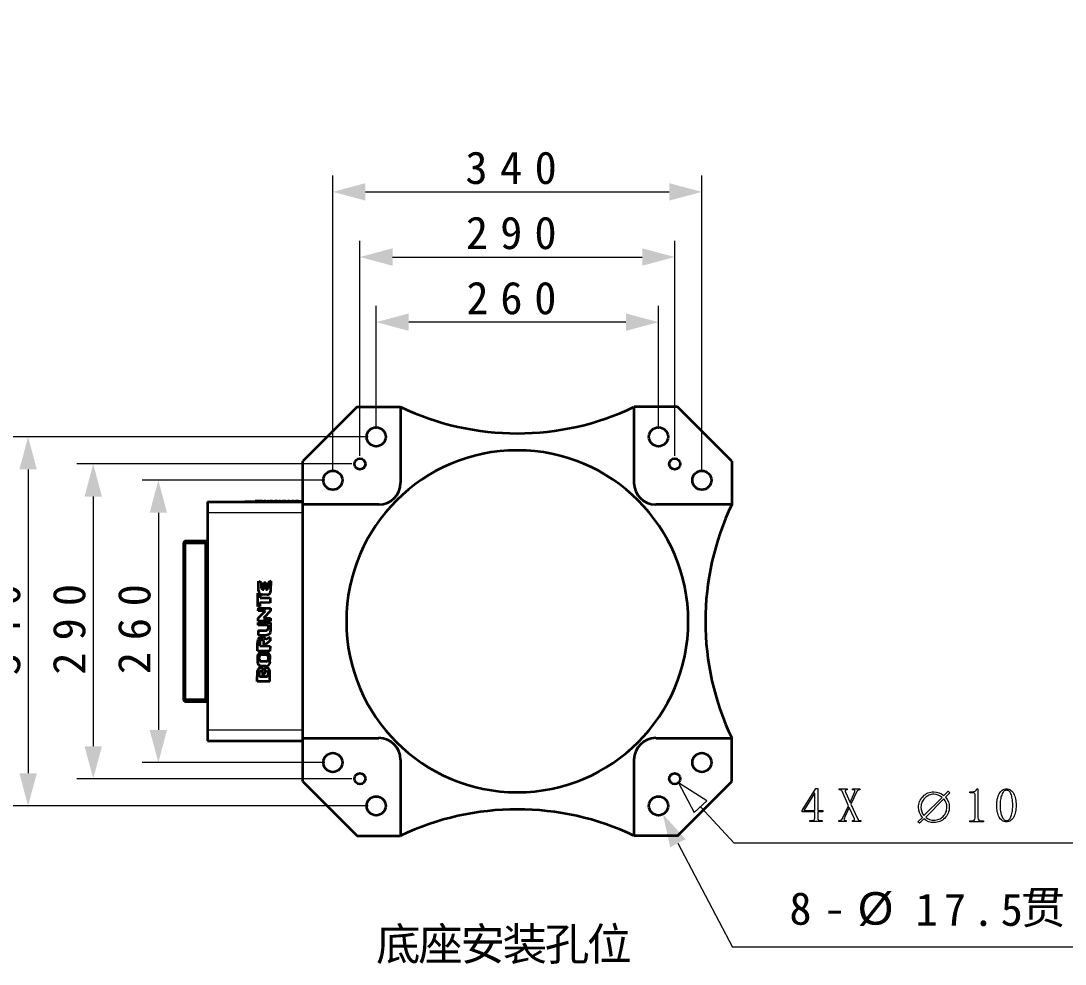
# Model space of a CAD drawing. Header units: millimetres. Extents: x 116 to 5831, y 100 to 4110.
# Drawn here: x 2791 to 4074, y 880 to 2039 of the extents above; entities that cross this region are included whole.
import ezdxf

# ---------------------------------------------------------------- set-up
doc = ezdxf.new("R2010")
doc.units = ezdxf.units.MM
doc.header["$MEASUREMENT"] = 0
doc.layers.get('0').update_dxf_attribs({"lineweight": 18})
doc.layers.add('图层0000', color=7, linetype='Continuous', lineweight=25)
doc.layers.add('图层1', color=7, linetype='Continuous', lineweight=35)
doc.dimstyles.new('线性样式 (GB)', dxfattribs={"dimtxt": 2, "dimasz": 2, "dimexe": 1, "dimexo": 0.5, "dimgap": 0.5, "dimtad": 1, "dimdsep": 46, "dimcen": -2.127267, "dimclrd": 7, "dimclre": 7, "dimclrt": 7, "dimadec": 0, "dimazin": 0, "dimtfac": 0.7, "dimtmove": 0, "dimatfit": 1, "dimfxl": 1, "dimfrac": 2, "dimtolj": 1, "dimtzin": 0, "dimlwd": 18, "dimlwe": 18, "dimarcsym": 0})

# ---------------------------------------------------------------- blocks, each defined once
blk = doc.blocks.new('DimBlk386')
at = {"layer": '图层0000', "color": 7, "linetype": 'Continuous', "lineweight": 18}
for p, q in [((3227.9, 1538.1), (3227.9, 1689)), ((3574.6, 1538.1), (3574.6, 1689)), ((3534.6, 1669), (3267.9, 1669))]:
    blk.add_line(p, q, dxfattribs=at)
at = {"layer": '图层0000', "color": 7, "linetype": 'Continuous', "lineweight": -3}
for points in [[(3267.9, 1679.7), (3227.9, 1669), (3267.9, 1658.3)], [(3534.6, 1658.3), (3574.6, 1669), (3534.6, 1679.7)]]:
    blk.add_solid(points, dxfattribs=at)
at = {"layer": '图层0000', "color": 7, "linetype": 'Continuous', "lineweight": 18, "insert": (3401.2, 1678.1), "char_height": 40, "attachment_point": 8, "line_spacing_factor": 1.2}
blk.add_mtext('\\T1.531250;\\W1;\\FSimSun|b0|i0;260', dxfattribs=at)
blk = doc.blocks.new('DimBlk387')
at = {"layer": '图层0000', "color": 7, "linetype": 'Continuous', "lineweight": 18}
for p, q in [((3174.6, 1484.8), (3174.6, 1849)), ((3627.9, 1484.8), (3627.9, 1849)), ((3214.6, 1829), (3587.9, 1829))]:
    blk.add_line(p, q, dxfattribs=at)
at = {"layer": '图层0000', "color": 7, "linetype": 'Continuous', "lineweight": -3}
for points in [[(3214.6, 1839.7), (3174.6, 1829), (3214.6, 1818.3)], [(3587.9, 1818.3), (3627.9, 1829), (3587.9, 1839.7)]]:
    blk.add_solid(points, dxfattribs=at)
at = {"layer": '图层0000', "color": 7, "linetype": 'Continuous', "lineweight": 18, "insert": (3401.2, 1838.1), "char_height": 40, "attachment_point": 8, "line_spacing_factor": 1.2}
blk.add_mtext('\\T1.562500;\\W1;\\FSimSun|b0|i0;340', dxfattribs=at)
blk = doc.blocks.new('DimBlk388')
at = {"layer": '图层0000', "color": 7, "linetype": 'Continuous', "lineweight": 18}
for p, q in [((3207.9, 1504.8), (3207.9, 1769)), ((3594.6, 1504.8), (3594.6, 1769)), ((3247.9, 1749), (3554.6, 1749))]:
    blk.add_line(p, q, dxfattribs=at)
at = {"layer": '图层0000', "color": 7, "linetype": 'Continuous', "lineweight": -3}
for points in [[(3247.9, 1759.7), (3207.9, 1749), (3247.9, 1738.3)], [(3554.6, 1738.3), (3594.6, 1749), (3554.6, 1759.7)]]:
    blk.add_solid(points, dxfattribs=at)
at = {"layer": '图层0000', "color": 7, "linetype": 'Continuous', "lineweight": 18, "insert": (3401.2, 1758.1), "char_height": 40, "attachment_point": 8, "line_spacing_factor": 1.2}
blk.add_mtext('\\T1.546875;\\W1;\\FSimSun|b0|i0;290', dxfattribs=at)
blk = doc.blocks.new('DimBlk389')
at = {"layer": '图层0000', "color": 7, "linetype": 'Continuous', "lineweight": 18}
for p, q in [((3164.6, 1474.8), (2940.3, 1474.8)), ((2960.3, 1434.8), (2960.3, 1168.1)), ((3164.6, 1128.1), (2940.3, 1128.1))]:
    blk.add_line(p, q, dxfattribs=at)
at = {"layer": '图层0000', "color": 7, "linetype": 'Continuous', "lineweight": -3}
for points in [[(2971, 1434.8), (2960.3, 1474.8), (2949.6, 1434.8)], [(2949.6, 1168.1), (2960.3, 1128.1), (2971, 1168.1)]]:
    blk.add_solid(points, dxfattribs=at)
at = {"layer": '图层0000', "color": 7, "linetype": 'Continuous', "lineweight": 18, "insert": (2951.2, 1299.1), "char_height": 40, "attachment_point": 8, "rotation": 90, "line_spacing_factor": 1.2}
blk.add_mtext('\\T1.531250;\\W1;\\FSimSun|b0|i0;260', dxfattribs=at)
blk = doc.blocks.new('DimBlk390')
at = {"layer": '图层0000', "color": 7, "linetype": 'Continuous', "lineweight": 18}
for p, q in [((3197.9, 1494.8), (2860.3, 1494.8)), ((2880.3, 1454.8), (2880.3, 1148.1)), ((3197.9, 1108.1), (2860.3, 1108.1))]:
    blk.add_line(p, q, dxfattribs=at)
at = {"layer": '图层0000', "color": 7, "linetype": 'Continuous', "lineweight": -3}
for points in [[(2891, 1454.8), (2880.3, 1494.8), (2869.6, 1454.8)], [(2869.6, 1148.1), (2880.3, 1108.1), (2891, 1148.1)]]:
    blk.add_solid(points, dxfattribs=at)
at = {"layer": '图层0000', "color": 7, "linetype": 'Continuous', "lineweight": 18, "insert": (2871.2, 1299.1), "char_height": 40, "attachment_point": 8, "rotation": 90, "line_spacing_factor": 1.2}
blk.add_mtext('\\T1.546875;\\W1;\\FSimSun|b0|i0;290', dxfattribs=at)
blk = doc.blocks.new('DimBlk391')
at = {"layer": '图层0000', "color": 7, "linetype": 'Continuous', "lineweight": 18}
for p, q in [((3217.9, 1528.1), (2780.3, 1528.1)), ((2800.3, 1488.1), (2800.3, 1114.8)), ((3217.9, 1074.8), (2780.3, 1074.8))]:
    blk.add_line(p, q, dxfattribs=at)
at = {"layer": '图层0000', "color": 7, "linetype": 'Continuous', "lineweight": -3}
for points in [[(2811, 1488.1), (2800.3, 1528.1), (2789.6, 1488.1)], [(2789.6, 1114.8), (2800.3, 1074.8), (2811, 1114.8)]]:
    blk.add_solid(points, dxfattribs=at)
at = {"layer": '图层0000', "color": 7, "linetype": 'Continuous', "lineweight": 18, "insert": (2791.2, 1299.1), "char_height": 40, "attachment_point": 8, "rotation": 90, "line_spacing_factor": 1.2}
blk.add_mtext('\\T1.562500;\\W1;\\FSimSun|b0|i0;340', dxfattribs=at)
blk = doc.blocks.new('DimBlk392')
at = {"layer": '图层0000', "color": 7, "linetype": 'Continuous', "lineweight": 18}
for p in [(3598.5, 1029), (4188.6, 901.2)]:
    blk.add_line(p, (3665.4, 901.2), dxfattribs=at)
at = {"layer": '图层0000', "color": 7, "linetype": 'Continuous', "lineweight": -3}
blk.add_solid([(3608, 1034), (3580, 1064.5), (3589, 1024)], dxfattribs=at)
at = {"layer": '图层0000', "color": 5, "linetype": 'Continuous', "lineweight": 18, "char_height": 40, "attachment_point": 8, "line_spacing_factor": 1.2}
for s, insert in [('\\T1.593750;\\W1;\\FSimSun|b0|i0;贯穿', (4106.7, 925.6)), ('\\T1.546875;\\W1;\\FSimSun|b0|i0;8-{\\FArial Unicode MS;%%c}', (3811.1, 927.3)), ('\\T1.281250;\\W1;\\FSimSun|b0|i0;17.5', (3960.1, 926.8))]:
    blk.add_mtext(s, dxfattribs=dict(at, insert=insert))
blk = doc.blocks.new('ViewBlk17')
at = {"layer": '图层0000', "linetype": 'Continuous', "lineweight": -3}
h = blk.add_hatch(dxfattribs=at)
h.set_pattern_fill('ANSI31', color=256, scale=63.5, style=0, pattern_type=2)
h.set_pattern_definition([(45, (0, 0), (-44.9013, 44.9013), [])])
edge = h.paths.add_edge_path(flags=16)
edge.add_arc((4270.1, 2769.7), 1470, 331.9791, 388.0209)
edge.add_spline(control_points=[(5567.8, 3460.3), (4860.4, 3434.7), (4133.1, 3900.3), (3795.9, 2896.8)], knot_values=[0, 0, 0, 0, 1, 1, 1, 1], degree=3, periodic=0)
edge.add_line((3795.9, 2896.8), (3896.6, 2869.8))
edge.add_arc((4270.1, 2769.7), 386.7, 195, 525)
edge.add_line((3896.6, 2669.6), (3795.9, 2642.6))
edge.add_spline(control_points=[(3795.9, 2642.6), (4133.1, 1639), (4860.4, 2104.7), (5567.8, 2079.1)], knot_values=[0, 0, 0, 0, 1, 1, 1, 1], degree=3, periodic=0)
blk = doc.blocks.new('ViewBlk18')
at = {"layer": '图层0000', "color": 251, "linetype": 'Continuous', "lineweight": 18}
for p, q in [((3137.9, 1434.8), (3020.6, 1434.8)), ((2994.2, 1400.1), (2994.2, 1398.8)), ((2994.2, 1398.8), (3017.6, 1398.8)), ((2994.2, 1397.2), (2994.2, 1398.8)), ((3017.6, 1400.1), (3017.6, 1398.8)), ((3017.6, 1398.8), (3018.6, 1398.8)), ((3017.6, 1398.8), (3017.6, 1397.2)), ((2991.5, 1397.2), (2992.1, 1397.2)), ((2992.1, 1397.2), (2993.1, 1397.2)), ((2993.1, 1397.2), (2994.2, 1397.2)), ((2994.2, 1397.2), (3017.6, 1397.2)), ((2994.2, 1205.7), (2994.2, 1397.2)), ((3017.6, 1397.2), (3017.6, 1205.7)), ((3018.6, 1397.2), (3017.6, 1397.2)), ((3020.6, 1393.5), (3018.6, 1393.5)), ((2992.1, 1205.8), (2991.5, 1205.8)), ((2993.1, 1205.7), (2992.1, 1205.8)), ((2994.2, 1205.7), (2993.1, 1205.7)), ((2994.2, 1205.7), (2994.2, 1204.1)), ((3017.6, 1205.7), (2994.2, 1205.7)), ((3017.6, 1205.7), (3018.6, 1205.7)), ((3017.6, 1205.7), (3017.6, 1204.1)), ((3018.6, 1209.5), (3020.6, 1209.5)), ((2994.2, 1204.1), (2994.2, 1202.8)), ((3017.6, 1204.1), (2994.2, 1204.1)), ((3018.6, 1204.1), (3017.6, 1204.1)), ((3017.6, 1204.1), (3017.6, 1202.8)), ((3020.6, 1168.1), (3137.9, 1168.1))]:
    blk.add_line(p, q, dxfattribs=at)
for centre, radius, start, end in [((2993.7, 1396.2), 2.63, 78.4774, 159.3984), ((2991.5, 1395.1), 2.1, 89.3798, 95.5799), ((2993.7, 1206.7), 2.63, 200.5928, 281.5314), ((2991.5, 1207.9), 2.1, 264.4201, 270.6202)]:
    blk.add_arc(centre, radius, start, end, dxfattribs=at)
at = {"layer": '图层1', "color": 7, "linetype": 'Continuous', "lineweight": 35}
for p, q in [((3204.6, 1564.8), (3137.9, 1498.1)), ((3204.6, 1564.8), (3257.9, 1564.8)), ((3257.9, 1564.8), (3257.9, 1471.5)), ((3544.6, 1471.5), (3544.6, 1564.8)), ((3597.9, 1564.8), (3544.6, 1564.8)), ((3664.6, 1498.1), (3597.9, 1564.8)), ((3137.9, 1444.8), (3137.9, 1498.1)), ((3664.6, 1498.1), (3664.6, 1444.8)), ((3020.6, 1448.1), (3020.6, 1434.8)), ((3020.6, 1448.1), (3137.9, 1448.1)), ((3066.6, 1448.8), (3066.7, 1448.8)), ((3066.6, 1448.1), (3066.6, 1448.8)), ((3066.7, 1448.8), (3066.7, 1448.7)), ((3066.7, 1448.7), (3137.9, 1448.7)), ((3076.1, 1448.8), (3080.1, 1448.8)), ((3076.1, 1448.8), (3076.1, 1448.7)), ((3079.2, 1448.9), (3079.2, 1448.9)), ((3079.2, 1448.8), (3079.2, 1448.9)), ((3079.2, 1448.8), (3079.2, 1448.9)), ((3079.5, 1448.9), (3079.2, 1448.9)), ((3079.5, 1448.8), (3079.5, 1448.9)), ((3080.1, 1448.9), (3079.5, 1448.9)), ((3080.1, 1448.8), (3080.1, 1448.9)), ((3084.9, 1448.9), (3080.1, 1448.9)), ((3080.1, 1448.8), (3137.9, 1448.8)), ((3080.1, 1448.8), (3080.1, 1448.7)), ((3084.9, 1448.8), (3084.9, 1448.9)), ((3084.9, 1448.9), (3084.9, 1448.9)), ((3084.9, 1448.8), (3084.9, 1448.9)), ((3085.4, 1448.8), (3085.4, 1448.9)), ((3085.5, 1448.9), (3085.4, 1448.9)), ((3085.5, 1448.8), (3085.5, 1448.9)), ((3086.6, 1448.9), (3085.5, 1448.9)), ((3088.6, 1448.9), (3086.6, 1448.9)), ((3086.6, 1448.8), (3086.6, 1448.9)), ((3088.6, 1448.9), (3088.8, 1448.9)), ((3088.6, 1448.8), (3088.6, 1448.9)), ((3088.8, 1448.9), (3089.1, 1448.9)), ((3088.8, 1448.8), (3088.8, 1448.9)), ((3089.1, 1448.9), (3089.9, 1448.9)), ((3089.1, 1448.8), (3089.1, 1448.9)), ((3089.9, 1448.9), (3090.2, 1448.9)), ((3089.9, 1448.9), (3089.9, 1448.8)), ((3090.2, 1448.9), (3090.4, 1448.9)), ((3090.2, 1448.8), (3090.2, 1448.9)), ((3090.5, 1448.9), (3090.4, 1448.9)), ((3090.4, 1448.8), (3090.4, 1448.9)), ((3090.5, 1448.8), (3090.5, 1448.9)), ((3090.6, 1448.9), (3090.5, 1448.9)), ((3090.6, 1448.8), (3090.6, 1448.9)), ((3092.2, 1448.9), (3090.6, 1448.9)), ((3092.2, 1448.8), (3092.2, 1448.9)), ((3092.4, 1448.9), (3092.2, 1448.9)), ((3092.4, 1448.9), (3092.6, 1448.9)), ((3092.4, 1448.8), (3092.4, 1448.9)), ((3092.6, 1448.9), (3094.3, 1448.9)), ((3092.6, 1448.9), (3092.6, 1448.9)), ((3092.6, 1448.8), (3092.6, 1448.9)), ((3092.6, 1448.9), (3092.6, 1448.9)), ((3092.6, 1448.8), (3092.6, 1448.9)), ((3092.6, 1448.8), (3092.6, 1448.9)), ((3094.3, 1448.9), (3094.4, 1448.9)), ((3094.3, 1448.8), (3094.3, 1448.9)), ((3095.2, 1448.9), (3094.4, 1448.9)), ((3094.4, 1448.8), (3094.4, 1448.9)), ((3095.2, 1448.9), (3095.5, 1448.9)), ((3095.2, 1448.8), (3095.2, 1448.9)), ((3095.5, 1448.9), (3095.8, 1448.9)), ((3095.5, 1448.8), (3095.5, 1448.9)), ((3096.3, 1448.9), (3095.8, 1448.9)), ((3095.8, 1448.9), (3095.8, 1448.8)), ((3096.3, 1448.9), (3096.4, 1448.9)), ((3096.3, 1448.8), (3096.3, 1448.9)), ((3096.4, 1448.9), (3096.7, 1448.9)), ((3096.4, 1448.8), (3096.4, 1448.9)), ((3096.7, 1448.9), (3097.5, 1448.9)), ((3096.7, 1448.8), (3096.7, 1448.9)), ((3098.4, 1448.9), (3097.5, 1448.9)), ((3097.5, 1448.9), (3097.5, 1448.8)), ((3098.4, 1448.8), (3098.4, 1448.9)), ((3098.4, 1448.9), (3098.8, 1448.9)), ((3098.8, 1448.8), (3098.8, 1448.9)), ((3099, 1448.9), (3098.8, 1448.9)), ((3099, 1448.8), (3099, 1448.9)), ((3099.2, 1448.9), (3099, 1448.9)), ((3099.2, 1448.8), (3099.2, 1448.9)), ((3099.4, 1448.9), (3099.2, 1448.9)), ((3099.4, 1448.8), (3099.4, 1448.9)), ((3099.7, 1448.9), (3099.4, 1448.9)), ((3100.4, 1448.9), (3099.7, 1448.9)), ((3099.7, 1448.8), (3099.7, 1448.9)), ((3100.4, 1448.8), (3100.4, 1448.9)), ((3100.4, 1448.9), (3100.6, 1448.9)), ((3100.6, 1448.9), (3100.7, 1448.9)), ((3100.6, 1448.9), (3100.6, 1448.8)), ((3100.7, 1448.9), (3101.1, 1448.9)), ((3100.7, 1448.8), (3100.7, 1448.9)), ((3101.1, 1448.9), (3101.6, 1448.9)), ((3101.1, 1448.8), (3101.1, 1448.9)), ((3101.6, 1448.9), (3102, 1448.9)), ((3101.6, 1448.8), (3101.6, 1448.9)), ((3102, 1448.9), (3102, 1448.8)), ((3102, 1448.9), (3103.1, 1448.9)), ((3103.1, 1448.8), (3103.1, 1448.9)), ((3103.5, 1448.9), (3103.1, 1448.9)), ((3103.5, 1448.8), (3103.5, 1448.9)), ((3104, 1448.9), (3103.5, 1448.9)), ((3104, 1448.9), (3104.2, 1448.9)), ((3104, 1448.8), (3104, 1448.9)), ((3104.2, 1448.9), (3104.4, 1448.9)), ((3104.2, 1448.8), (3104.2, 1448.9)), ((3104.4, 1448.9), (3104.7, 1448.9)), ((3104.4, 1448.8), (3104.4, 1448.9)), ((3106.5, 1448.9), (3104.7, 1448.9)), ((3104.7, 1448.9), (3104.7, 1448.8)), ((3106.5, 1448.9), (3106.7, 1448.9)), ((3106.5, 1448.8), (3106.5, 1448.9)), ((3106.7, 1448.9), (3107.5, 1448.9)), ((3106.7, 1448.9), (3106.7, 1448.9)), ((3106.7, 1448.8), (3106.7, 1448.9)), ((3106.7, 1448.8), (3106.7, 1448.9)), ((3107.5, 1448.9), (3108.4, 1448.9)), ((3107.5, 1448.8), (3107.5, 1448.9)), ((3108.4, 1448.9), (3108.4, 1448.8)), ((3108.6, 1448.9), (3108.4, 1448.9)), ((3108.6, 1448.9), (3108.6, 1448.9)), ((3108.6, 1448.9), (3109, 1448.9)), ((3108.6, 1448.8), (3108.6, 1448.9)), ((3108.6, 1448.8), (3108.6, 1448.9)), ((3109, 1448.8), (3109, 1448.9)), ((3110.3, 1448.9), (3109, 1448.9)), ((3110.3, 1448.9), (3110.8, 1448.9)), ((3110.3, 1448.8), (3110.3, 1448.9)), ((3110.8, 1448.9), (3111.6, 1448.9)), ((3110.8, 1448.8), (3110.8, 1448.9)), ((3111.6, 1448.9), (3112.4, 1448.9)), ((3111.6, 1448.9), (3111.6, 1448.8)), ((3112.4, 1448.9), (3112.4, 1448.8)), ((3112.7, 1448.9), (3112.4, 1448.9)), ((3112.7, 1448.9), (3112.7, 1448.9)), ((3112.7, 1448.9), (3113.1, 1448.9)), ((3112.7, 1448.8), (3112.7, 1448.9)), ((3112.7, 1448.9), (3112.7, 1448.8)), ((3113.1, 1448.9), (3113.6, 1448.9)), ((3113.1, 1448.8), (3113.1, 1448.9)), ((3113.6, 1448.9), (3114.1, 1448.9)), ((3113.6, 1448.8), (3113.6, 1448.9)), ((3114.1, 1448.9), (3114.1, 1448.8)), ((3114.2, 1448.9), (3114.1, 1448.9)), ((3114.2, 1448.8), (3114.2, 1448.9)), ((3114.6, 1448.9), (3114.2, 1448.9)), ((3114.6, 1448.8), (3114.6, 1448.9)), ((3114.8, 1448.9), (3114.6, 1448.9)), ((3115.1, 1448.9), (3114.8, 1448.9)), ((3114.8, 1448.9), (3114.8, 1448.8)), ((3115.1, 1448.8), (3115.1, 1448.9)), ((3115.6, 1448.9), (3115.1, 1448.9)), ((3115.6, 1448.8), (3115.6, 1448.9)), ((3116.1, 1448.9), (3115.6, 1448.9)), ((3116.1, 1448.8), (3116.1, 1448.9)), ((3116.6, 1448.9), (3116.1, 1448.9)), ((3116.6, 1448.9), (3116.6, 1448.9)), ((3116.6, 1448.9), (3116.9, 1448.9)), ((3116.6, 1448.8), (3116.6, 1448.9)), ((3116.6, 1448.8), (3116.6, 1448.9)), ((3116.9, 1448.9), (3117.1, 1448.9)), ((3116.9, 1448.8), (3116.9, 1448.9)), ((3117.1, 1448.9), (3117.3, 1448.9)), ((3117.1, 1448.8), (3117.1, 1448.9)), ((3117.3, 1448.9), (3117.5, 1448.9)), ((3117.3, 1448.8), (3117.3, 1448.9)), ((3117.5, 1448.9), (3117.7, 1448.9)), ((3117.5, 1448.8), (3117.5, 1448.9)), ((3117.7, 1448.9), (3118.4, 1448.9)), ((3117.7, 1448.8), (3117.7, 1448.9)), ((3118.4, 1448.9), (3118.6, 1448.9)), ((3118.4, 1448.9), (3118.4, 1448.8)), ((3118.6, 1448.9), (3118.9, 1448.9)), ((3118.6, 1448.9), (3118.6, 1448.8)), ((3118.9, 1448.9), (3119.2, 1448.9)), ((3118.9, 1448.8), (3118.9, 1448.9)), ((3119.2, 1448.8), (3119.2, 1448.9)), ((3119.6, 1448.9), (3119.2, 1448.9)), ((3119.6, 1448.8), (3119.6, 1448.9)), ((3120.1, 1448.9), (3119.6, 1448.9)), ((3120.1, 1448.8), (3120.1, 1448.9)), ((3120.6, 1448.9), (3120.1, 1448.9)), ((3120.6, 1448.9), (3120.8, 1448.9)), ((3120.6, 1448.8), (3120.6, 1448.9)), ((3120.8, 1448.9), (3121.1, 1448.9)), ((3120.8, 1448.8), (3120.8, 1448.9)), ((3121.1, 1448.8), (3121.1, 1448.9)), ((3121.2, 1448.9), (3121.1, 1448.9)), ((3121.2, 1448.9), (3121.6, 1448.9)), ((3121.2, 1448.8), (3121.2, 1448.9)), ((3121.6, 1448.9), (3122.1, 1448.9)), ((3121.6, 1448.8), (3121.6, 1448.9)), ((3122.1, 1448.9), (3122.1, 1448.8)), ((3122.1, 1448.9), (3122.1, 1448.9)), ((3122.1, 1448.9), (3122.5, 1448.9)), ((3122.1, 1448.8), (3122.1, 1448.9)), ((3122.5, 1448.9), (3122.7, 1448.9)), ((3122.5, 1448.8), (3122.5, 1448.9)), ((3122.7, 1448.9), (3123.1, 1448.9)), ((3122.7, 1448.8), (3122.7, 1448.9)), ((3123.1, 1448.9), (3123.6, 1448.9)), ((3123.1, 1448.8), (3123.1, 1448.9)), ((3123.6, 1448.9), (3123.7, 1448.9)), ((3123.6, 1448.8), (3123.6, 1448.9)), ((3123.7, 1448.9), (3124.1, 1448.9)), ((3123.7, 1448.8), (3123.7, 1448.9)), ((3124.1, 1448.8), (3124.1, 1448.9)), ((3124.5, 1448.9), (3124.1, 1448.9)), ((3124.5, 1448.9), (3124.5, 1448.9)), ((3124.5, 1448.9), (3124.8, 1448.9)), ((3124.5, 1448.8), (3124.5, 1448.9)), ((3124.5, 1448.8), (3124.5, 1448.9)), ((3124.8, 1448.8), (3124.8, 1448.9)), ((3125.6, 1448.9), (3124.8, 1448.9)), ((3125.6, 1448.8), (3125.6, 1448.9)), ((3125.8, 1448.9), (3125.6, 1448.9)), ((3125.8, 1448.8), (3125.8, 1448.9)), ((3126, 1448.9), (3125.8, 1448.9)), ((3126, 1448.8), (3126, 1448.9)), ((3126.2, 1448.9), (3126, 1448.9)), ((3126.2, 1448.8), (3126.2, 1448.9)), ((3126.5, 1448.9), (3126.2, 1448.9)), ((3126.5, 1448.8), (3126.5, 1448.9)), ((3126.6, 1448.9), (3126.5, 1448.9)), ((3126.6, 1448.9), (3126.7, 1448.9)), ((3126.6, 1448.8), (3126.6, 1448.9)), ((3126.7, 1448.9), (3127.3, 1448.9)), ((3126.7, 1448.8), (3126.7, 1448.9)), ((3127.3, 1448.9), (3127.9, 1448.9)), ((3127.3, 1448.8), (3127.3, 1448.9)), ((3127.9, 1448.9), (3128.6, 1448.9)), ((3127.9, 1448.8), (3127.9, 1448.9)), ((3128.6, 1448.8), (3128.6, 1448.9)), ((3128.8, 1448.9), (3128.6, 1448.9)), ((3128.8, 1448.9), (3128.8, 1448.9)), ((3128.8, 1448.8), (3128.8, 1448.9)), ((3129.4, 1448.9), (3128.8, 1448.9)), ((3129.4, 1448.8), (3129.4, 1448.9)), ((3129.6, 1448.9), (3129.4, 1448.9)), ((3129.6, 1448.8), (3129.6, 1448.9)), ((3129.8, 1448.9), (3129.6, 1448.9)), ((3129.8, 1448.8), (3129.8, 1448.9)), ((3130.6, 1448.9), (3129.8, 1448.9)), ((3130.6, 1448.9), (3130.9, 1448.9)), ((3130.6, 1448.8), (3130.6, 1448.9)), ((3130.9, 1448.9), (3130.9, 1448.9)), ((3130.9, 1448.9), (3131.4, 1448.9)), ((3130.9, 1448.8), (3130.9, 1448.9)), ((3130.9, 1448.8), (3130.9, 1448.9)), ((3131.4, 1448.8), (3131.4, 1448.9)), ((3131.7, 1448.9), (3131.4, 1448.9)), ((3131.7, 1448.8), (3131.7, 1448.9)), ((3131.9, 1448.9), (3131.7, 1448.9)), ((3131.9, 1448.9), (3131.9, 1448.8)), ((3131.9, 1448.9), (3132, 1448.9)), ((3132, 1448.8), (3132, 1448.9)), ((3132.4, 1448.9), (3132, 1448.9)), ((3132.4, 1448.9), (3132.4, 1448.9)), ((3132.4, 1448.9), (3132.6, 1448.9)), ((3132.4, 1448.8), (3132.4, 1448.9)), ((3132.4, 1448.8), (3132.4, 1448.9)), ((3132.6, 1448.9), (3132.9, 1448.9)), ((3132.6, 1448.8), (3132.6, 1448.9)), ((3132.9, 1448.9), (3133.7, 1448.9)), ((3132.9, 1448.8), (3132.9, 1448.9)), ((3133.7, 1448.9), (3134.5, 1448.9)), ((3133.7, 1448.9), (3133.7, 1448.8)), ((3134.5, 1448.9), (3134.5, 1448.8)), ((3134.6, 1448.9), (3134.5, 1448.9)), ((3134.6, 1448.8), (3134.6, 1448.9)), ((3134.6, 1448.9), (3134.8, 1448.9)), ((3134.8, 1448.9), (3134.9, 1448.9)), ((3134.8, 1448.8), (3134.8, 1448.9)), ((3134.9, 1448.9), (3135.1, 1448.9)), ((3134.9, 1448.8), (3134.9, 1448.9)), ((3135.1, 1448.9), (3135.4, 1448.9)), ((3135.1, 1448.8), (3135.1, 1448.9)), ((3135.4, 1448.9), (3135.6, 1448.9)), ((3135.4, 1448.8), (3135.4, 1448.9)), ((3135.6, 1448.9), (3135.8, 1448.9)), ((3135.6, 1448.8), (3135.6, 1448.9)), ((3135.8, 1448.9), (3136.5, 1448.9)), ((3135.8, 1448.8), (3135.8, 1448.9)), ((3136.7, 1448.9), (3136.5, 1448.9)), ((3136.5, 1448.9), (3136.5, 1448.8)), ((3137.2, 1448.9), (3136.7, 1448.9)), ((3136.7, 1448.9), (3136.7, 1448.8)), ((3137.2, 1448.8), (3137.2, 1448.9)), ((3137.2, 1448.9), (3137.2, 1448.9)), ((3137.7, 1448.9), (3137.2, 1448.9)), ((3137.2, 1448.8), (3137.2, 1448.9)), ((3137.7, 1448.8), (3137.7, 1448.9)), ((3137.9, 1448.9), (3137.7, 1448.9)), ((3137.9, 1158.1), (3137.9, 1444.8)), ((3231.2, 1444.8), (3137.9, 1444.8)), ((3664.6, 1444.8), (3571.2, 1444.8)), ((3020.6, 1434.8), (3020.6, 1168.1)), ((3017.6, 1400.1), (2994.2, 1400.1)), ((3019.9, 1400.1), (3017.6, 1400.1)), ((3018.6, 1398.8), (3018.6, 1397.2)), ((3020.6, 1400.1), (3019.9, 1400.1)), ((2991.2, 1397.1), (2991.2, 1205.8)), ((3018.6, 1393.5), (3018.6, 1397.2)), ((3018.6, 1209.5), (3018.6, 1393.5)), ((3083.2, 1339.4), (3083.3, 1350.9)), ((3083.3, 1350.9), (3086.7, 1349.1)), ((3086.7, 1349.1), (3086.6, 1343.5)), ((3089.6, 1340.4), (3089.7, 1349.1)), ((3089.7, 1349.1), (3092.3, 1349.1)), ((3092.3, 1349.1), (3092.2, 1340.4)), ((3098.7, 1350.7), (3095.3, 1349)), ((3095.3, 1349), (3095.3, 1343.4)), ((3098.6, 1339.2), (3098.7, 1350.7)), ((3082.3, 1319.5), (3082.4, 1335.9)), ((3082.4, 1335.9), (3085.3, 1334.3)), ((3085.3, 1334.3), (3085.2, 1330.5)), ((3093.5, 1334.2), (3088.2, 1334.3)), ((3097.6, 1324.4), (3085, 1324.6)), ((3085, 1324.6), (3085, 1319.5)), ((3085.2, 1330.5), (3097.8, 1330.3)), ((3097.8, 1330.3), (3097.6, 1324.4)), ((3085, 1319.5), (3082.3, 1319.5)), ((3082.8, 1314.3), (3083.1, 1317.7)), ((3091.9, 1314.2), (3082.8, 1314.3)), ((3082.9, 1305.5), (3091.9, 1314.2)), ((3083.1, 1317.7), (3097.9, 1317.5)), ((3098, 1314.4), (3089.4, 1305.3)), ((3097.9, 1317.5), (3098, 1314.4)), ((3082.7, 1301.8), (3082.9, 1305.5)), ((3098, 1301.6), (3082.7, 1301.8)), ((3082.9, 1300.2), (3098.2, 1300)), ((3082.9, 1296.8), (3082.9, 1300.2)), ((3095.5, 1296.6), (3082.9, 1296.8)), ((3089.4, 1305.3), (3098, 1305.2)), ((3098, 1305.2), (3098, 1301.6)), ((3082.7, 1290.2), (3082.7, 1284.4)), ((3084.8, 1271.2), (3097.5, 1271)), ((3097.5, 1271), (3097.4, 1265)), ((3097.6, 1281.8), (3097.6, 1277.6)), ((3097.4, 1265), (3082.1, 1265.2)), ((3082.1, 1258.4), (3082.1, 1251.7)), ((3084.3, 1254.9), (3084.4, 1258.2)), ((3086.9, 1260.7), (3092.8, 1260.7)), ((3087.2, 1263.4), (3092.5, 1263.4)), ((3095.3, 1258.1), (3095.2, 1254.8)), ((3097.4, 1251.5), (3097.5, 1258.3)), ((3085.9, 1244.3), (3085.7, 1244.3)), ((3092.7, 1252.3), (3086.8, 1252.3)), ((3092.3, 1246.6), (3087, 1246.6)), ((3093.4, 1244.2), (3093.6, 1244.2)), ((3081.8, 1227.6), (3082, 1240.6)), ((3084.6, 1233.3), (3084.7, 1239.2)), ((3094.5, 1233.2), (3084.6, 1233.3)), ((3086.4, 1240.8), (3086.5, 1240.8)), ((3088.2, 1239.1), (3088.1, 1235)), ((3088.1, 1235), (3091, 1236.4)), ((3091, 1236.4), (3091.1, 1239.1)), ((3092.9, 1240.7), (3092.9, 1240.7)), ((3094.6, 1239.1), (3094.5, 1233.2)), ((3097.1, 1227.4), (3097.2, 1240.4)), ((3089.4, 1227.5), (3081.8, 1227.6)), ((3097.1, 1227.4), (3089.4, 1227.5)), ((3018.6, 1205.7), (3018.6, 1209.5)), ((3018.6, 1205.7), (3018.6, 1204.1)), ((2994.2, 1202.8), (3017.6, 1202.8)), ((3017.6, 1202.8), (3019.9, 1202.8)), ((3019.9, 1202.8), (3020.6, 1202.8)), ((3020.6, 1168.1), (3020.6, 1154.8)), ((3020.6, 1154.8), (3137.9, 1154.8)), ((3137.9, 1104.8), (3137.9, 1158.1)), ((3137.9, 1158.1), (3231.2, 1158.1)), ((3571.2, 1158.1), (3664.6, 1158.1)), ((3664.6, 1104.8), (3664.6, 1158.1)), ((3257.9, 1131.5), (3257.9, 1038.1)), ((3544.6, 1038.1), (3544.6, 1131.5)), ((3137.9, 1104.8), (3204.6, 1038.1)), ((3597.9, 1038.1), (3664.6, 1104.8)), ((3204.6, 1038.1), (3257.9, 1038.1)), ((3597.9, 1038.1), (3544.6, 1038.1))]:
    blk.add_line(p, q, dxfattribs=at)
for centre, radius in [((3227.9, 1528.1), 11.7), ((3574.6, 1528.1), 11.7), ((3207.9, 1494.8), 6.67), ((3594.6, 1494.8), 6.67), ((3174.6, 1474.8), 11.7), ((3627.9, 1474.8), 11.7), ((3174.6, 1128.1), 11.7), ((3627.9, 1128.1), 11.7), ((3207.9, 1108.1), 6.67), ((3594.6, 1108.1), 6.67), ((3227.9, 1074.8), 11.7), ((3574.6, 1074.8), 11.7)]:
    blk.add_circle(centre, radius, dxfattribs=at)
for centre, radius, start, end in [((3401.2, 1865.7), 333.3, 244.5324, 295.4676), ((3401.2, 1301.5), 210, 90, 270), ((3401.2, 1301.5), 210, 270, 90), ((3231.2, 1471.5), 26.7, 270, 0), ((3571.2, 1471.5), 26.7, 180, 270), ((3965.5, 1301.5), 333.3, 154.5324, 205.4676), ((2994.2, 1397.1), 2.98, 90.0112, 179.9888), ((3019.9, 1398.8), 1.33, 90, 180), ((3088.3, 1339.4), 5.05, 179.421, 269.1838), ((3089.7, 1343.5), 3.06, 179.4205, 269.1843), ((3092.2, 1343.5), 3.06, 269.4188, 359.186), ((3093.5, 1339.3), 5.05, 269.421, 359.1838), ((3087.9, 1277.6), 4.47, 12.5966, 80.1234), ((3064.8, 1320.3), 53.9, 297.581, 307.4545), ((3117.1, 1243.9), 42.7, 117.1367, 125.5842), ((3087.2, 1258.4), 5.05, 89.421, 179.1838), ((3086.9, 1258.2), 2.52, 89.4179, 179.183), ((3092.5, 1258.3), 5.05, 359.421, 89.1838), ((3092.8, 1258.1), 2.52, 359.4218, 89.1869), ((3085.7, 1240.6), 3.7, 89.421, 179.1838), ((3087.1, 1251.7), 5.05, 179.421, 269.1838), ((3086.9, 1254.9), 2.52, 179.4189, 269.1859), ((3085.8, 1240.6), 3.7, 359.421, 89.1838), ((3093.3, 1240.4), 3.8, 89.0806, 177.7727), ((3092.4, 1251.6), 5.05, 269.421, 359.1838), ((3092.7, 1254.8), 2.52, 269.4189, 359.1859), ((3093.5, 1240.5), 3.7, 359.421, 89.1838), ((3086.4, 1239.2), 1.66, 89.421, 179.1838), ((3086.5, 1239.1), 1.7, 0.8291, 89.5231), ((3092.8, 1239), 1.7, 89.0817, 177.7757), ((3092.9, 1239.1), 1.66, 359.421, 89.1838), ((2994.2, 1205.8), 2.98, 180.0056, 269.9944), ((3019.9, 1204.1), 1.33, 180, 270), ((3231.2, 1131.5), 26.7, 0, 90), ((3571.2, 1131.5), 26.7, 90, 180), ((3401.2, 737.2), 333.3, 64.5324, 115.4676)]:
    blk.add_arc(centre, radius, start, end, dxfattribs=at)
for points in [[(3098.2, 1300), (3098.1, 1283.9), (3099.3, 1283.7), (3082.7, 1284.4)], [(3082.7, 1290.2), (3093.7, 1290.5), (3095.5, 1288.1), (3095.5, 1296.6)], [(3082.1, 1265.2), (3082.2, 1272.3), (3080.3, 1283.6), (3088.7, 1282)], [(3087.5, 1279), (3083.8, 1279), (3084.9, 1273.6), (3084.8, 1271.2)], [(3089.8, 1272.6), (3089.8, 1276.4), (3090.7, 1279), (3087.5, 1279)]]:
    blk.add_open_spline(points, degree=3, dxfattribs=at)

msp = doc.modelspace()

# ---------------------------------------------------------------- linework, layer by layer
at = {"layer": '图层0000', "color": 7, "linetype": 'Continuous', "lineweight": 18}
for p, q in [((3634.041, 1081.006), (3599.091, 1103.217)), ((3599.091, 1103.217), (3618.253, 1066.507)), ((3618.253, 1066.507), (3634.041, 1081.006)), ((3626.147, 1073.756), (3667.411, 1028.824)), ((4228.346, 1028.824), (3667.411, 1028.824))]:
    msp.add_line(p, q, dxfattribs=at)
at = {"layer": '图层0000', "color": 5, "linetype": 'Continuous', "lineweight": 18}
for p, q in [((3751.064, 1069.301), (3767.93, 1096.167)), ((3766.354, 1090.243), (3753.163, 1069.301)), ((3766.587, 1090.243), (3766.354, 1090.243)), ((3766.587, 1069.301), (3766.587, 1090.243)), ((3767.93, 1096.167), (3770.169, 1096.167)), ((3770.169, 1096.167), (3770.169, 1069.301)), ((3796.736, 1094.376), (3796.736, 1095.57)), ((3796.736, 1095.57), (3806.41, 1095.57)), ((3797.697, 1094.376), (3796.736, 1094.376)), ((3798.546, 1094.262), (3797.697, 1094.376)), ((3799.24, 1093.921), (3798.546, 1094.262)), ((3799.768, 1093.388), (3799.24, 1093.921)), ((3800.113, 1092.715), (3799.768, 1093.388)), ((3808.051, 1074.926), (3800.113, 1092.715)), ((3804.069, 1093.655), (3804.016, 1092.766)), ((3804.016, 1092.766), (3804.311, 1091.54)), ((3804.589, 1094.195), (3804.069, 1093.655)), ((3804.311, 1091.54), (3809.926, 1078.909)), ((3805.71, 1094.376), (3804.589, 1094.195)), ((3806.41, 1094.376), (3805.71, 1094.376)), ((3806.41, 1095.57), (3806.41, 1094.376)), ((3809.926, 1078.909), (3815.412, 1091.064)), ((3818.098, 1092.482), (3810.859, 1076.978)), ((3812.902, 1094.376), (3812.902, 1095.57)), ((3812.902, 1095.57), (3821.811, 1095.57)), ((3814.273, 1094.376), (3812.902, 1094.376)), ((3815.409, 1094.155), (3814.273, 1094.376)), ((3815.885, 1093.494), (3815.409, 1094.155)), ((3815.412, 1091.064), (3815.854, 1092.451)), ((3815.854, 1092.451), (3815.885, 1093.494)), ((3818.686, 1093.233), (3818.098, 1092.482)), ((3819.313, 1093.828), (3818.686, 1093.233)), ((3819.948, 1094.237), (3819.313, 1093.828)), ((3820.505, 1094.376), (3819.948, 1094.237)), ((3821.811, 1094.376), (3820.505, 1094.376)), ((3821.811, 1095.57), (3821.811, 1094.376)), ((3903.972, 1089.846), (3905.598, 1090.625)), ((3905.598, 1090.625), (3907.294, 1091.231)), ((3907.294, 1091.231), (3909.062, 1091.664)), ((3909.062, 1091.664), (3910.901, 1091.923)), ((3910.901, 1091.923), (3912.812, 1092.01)), ((3912.812, 1092.01), (3916.229, 1091.719)), ((3916.229, 1091.719), (3919.418, 1090.847)), ((3919.418, 1090.847), (3922.38, 1089.393)), ((3925.115, 1087.357), (3930.625, 1092.855)), ((3932.546, 1090.899), (3927.164, 1085.494)), ((3930.625, 1092.855), (3932.546, 1090.899)), ((3956.928, 1090.914), (3956.928, 1092.108)), ((3956.928, 1092.108), (3959.027, 1092.108)), ((3961.126, 1090.914), (3956.928, 1090.914)), ((3959.027, 1092.108), (3961.442, 1092.318)), ((3962.118, 1090.771), (3961.126, 1090.914)), ((3961.442, 1092.318), (3963.425, 1092.95)), ((3962.851, 1090.344), (3962.118, 1090.771)), ((3963.306, 1089.664), (3962.851, 1090.344)), ((3963.425, 1092.95), (3964.987, 1094.049)), ((3964.987, 1094.049), (3966.145, 1095.69)), ((3966.145, 1095.69), (3967.04, 1095.69)), ((3967.04, 1095.69), (3967.04, 1060.037)), ((3993.104, 1089.586), (3993.922, 1090.993)), ((3993.922, 1090.993), (3994.828, 1092.239)), ((3994.828, 1092.239), (3995.821, 1093.294)), ((3995.821, 1093.294), (3996.9, 1094.156)), ((3997.286, 1090.589), (3996.7, 1089.396)), ((3996.9, 1094.156), (3998.065, 1094.827)), ((3997.932, 1091.6), (3997.286, 1090.589)), ((3998.64, 1092.428), (3997.932, 1091.6)), ((3998.065, 1094.827), (3999.316, 1095.306)), ((3999.41, 1093.071), (3998.64, 1092.428)), ((3999.316, 1095.306), (4000.654, 1095.594)), ((4000.241, 1093.531), (3999.41, 1093.071)), ((4001.133, 1093.807), (4000.241, 1093.531)), ((4000.654, 1095.594), (4002.077, 1095.69)), ((4002.087, 1093.899), (4001.133, 1093.807)), ((4002.077, 1095.69), (4003.47, 1095.596)), ((4003.145, 1093.808), (4002.087, 1093.899)), ((4004.113, 1093.537), (4003.145, 1093.808)), ((4003.47, 1095.596), (4004.779, 1095.315)), ((4004.991, 1093.084), (4004.113, 1093.537)), ((4004.779, 1095.315), (4006.005, 1094.846)), ((4005.778, 1092.451), (4004.991, 1093.084)), ((4006.474, 1091.636), (4005.778, 1092.451)), ((4006.005, 1094.846), (4007.148, 1094.19)), ((4007.08, 1090.641), (4006.474, 1091.636)), ((4007.596, 1089.465), (4007.08, 1090.641)), ((4007.148, 1094.19), (4008.206, 1093.346)), ((4008.206, 1093.346), (4009.182, 1092.315)), ((4009.182, 1092.315), (4010.074, 1091.096)), ((4010.074, 1091.096), (4010.878, 1089.727)), ((3894.371, 1076.886), (3894.801, 1078.662)), ((3894.801, 1078.662), (3895.402, 1080.367)), ((3895.402, 1080.367), (3896.175, 1082)), ((3896.175, 1082), (3897.12, 1083.562)), ((3897.12, 1083.562), (3898.237, 1085.052)), ((3897.645, 1077.769), (3897.281, 1076.277)), ((3898.154, 1079.202), (3897.645, 1077.769)), ((3898.809, 1080.577), (3898.154, 1079.202)), ((3898.237, 1085.052), (3899.525, 1086.472)), ((3899.608, 1081.895), (3898.809, 1080.577)), ((3899.525, 1086.472), (3900.937, 1087.77)), ((3900.554, 1083.154), (3899.608, 1081.895)), ((3901.645, 1084.355), (3900.554, 1083.154)), ((3900.717, 1062.843), (3923.032, 1085.25)), ((3900.937, 1087.77), (3902.419, 1088.895)), ((3902.838, 1085.455), (3901.645, 1084.355)), ((3902.419, 1088.895), (3903.972, 1089.846)), ((3925.081, 1083.399), (3902.789, 1060.991)), ((3904.09, 1086.408), (3902.838, 1085.455)), ((3905.4, 1087.214), (3904.09, 1086.408)), ((3906.768, 1087.874), (3905.4, 1087.214)), ((3908.195, 1088.387), (3906.768, 1087.874)), ((3909.679, 1088.754), (3908.195, 1088.387)), ((3911.222, 1088.973), (3909.679, 1088.754)), ((3912.824, 1089.047), (3911.222, 1088.973)), ((3915.649, 1088.81), (3912.824, 1089.047)), ((3918.293, 1088.098), (3915.649, 1088.81)), ((3920.753, 1086.911), (3918.293, 1088.098)), ((3923.032, 1085.25), (3920.753, 1086.911)), ((3922.38, 1089.393), (3925.115, 1087.357)), ((3926.726, 1081.103), (3925.081, 1083.399)), ((3927.902, 1078.624), (3926.726, 1081.103)), ((3927.164, 1085.494), (3929.195, 1082.741)), ((3928.607, 1075.964), (3927.902, 1078.624)), ((3929.195, 1082.741), (3930.645, 1079.761)), ((3930.645, 1079.761), (3931.515, 1076.555)), ((3963.458, 1088.777), (3963.306, 1089.664)), ((3963.458, 1060.083), (3963.458, 1088.777)), ((3990.025, 1075.503), (3990.073, 1077.536)), ((3990.073, 1077.536), (3990.218, 1079.49)), ((3990.218, 1079.49), (3990.458, 1081.367)), ((3990.458, 1081.367), (3990.795, 1083.167)), ((3990.795, 1083.167), (3991.228, 1084.888)), ((3991.228, 1084.888), (3991.757, 1086.532)), ((3991.757, 1086.532), (3992.383, 1088.098)), ((3992.383, 1088.098), (3993.104, 1089.586)), ((3994.327, 1079.027), (3994.235, 1077.296)), ((3994.482, 1080.695), (3994.327, 1079.027)), ((3994.697, 1082.301), (3994.482, 1080.695)), ((3994.975, 1083.844), (3994.697, 1082.301)), ((3995.314, 1085.326), (3994.975, 1083.844)), ((3995.714, 1086.745), (3995.314, 1085.326)), ((3996.176, 1088.102), (3995.714, 1086.745)), ((3996.7, 1089.396), (3996.176, 1088.102)), ((4008.043, 1088.175), (4007.596, 1089.465)), ((4008.438, 1086.82), (4008.043, 1088.175)), ((4008.78, 1085.4), (4008.438, 1086.82)), ((4009.069, 1083.914), (4008.78, 1085.4)), ((4009.306, 1082.363), (4009.069, 1083.914)), ((4009.727, 1075.503), (4009.306, 1082.363)), ((4010.878, 1089.727), (4011.588, 1088.267)), ((4011.588, 1088.267), (4012.203, 1086.717)), ((4012.203, 1086.717), (4012.723, 1085.075)), ((4012.723, 1085.075), (4013.149, 1083.342)), ((4013.149, 1083.342), (4013.48, 1081.519)), ((4013.48, 1081.519), (4013.716, 1079.605)), ((4013.716, 1079.605), (4013.858, 1077.599)), ((4013.858, 1077.599), (4013.906, 1075.503)), ((3751.064, 1067.51), (3751.064, 1069.301)), ((3766.587, 1067.51), (3751.064, 1067.51)), ((3753.163, 1069.301), (3766.587, 1069.301)), ((3766.587, 1059.805), (3766.587, 1067.51)), ((3770.169, 1069.301), (3776.466, 1069.301)), ((3776.466, 1067.51), (3770.169, 1067.51)), ((3770.169, 1067.51), (3770.169, 1059.805)), ((3776.466, 1069.301), (3776.466, 1067.51)), ((3800.58, 1059.133), (3808.051, 1074.926)), ((3808.984, 1072.827), (3803.611, 1061.493)), ((3815.3, 1058.891), (3808.984, 1072.827)), ((3810.859, 1076.978), (3819.031, 1059.366)), ((3894.027, 1073.121), (3894.113, 1075.039)), ((3894.32, 1069.697), (3894.027, 1073.121)), ((3894.113, 1075.039), (3894.371, 1076.886)), ((3895.199, 1066.486), (3894.32, 1069.697)), ((3896.664, 1063.488), (3895.199, 1066.486)), ((3897.063, 1074.728), (3896.99, 1073.121)), ((3896.99, 1073.121), (3897.223, 1070.278)), ((3897.281, 1076.277), (3897.063, 1074.728)), ((3897.223, 1070.278), (3897.922, 1067.617)), ((3897.922, 1067.617), (3899.087, 1065.139)), ((3899.087, 1065.139), (3900.717, 1062.843)), ((3926.224, 1064.347), (3927.024, 1065.664)), ((3927.024, 1065.664), (3927.679, 1067.04)), ((3927.679, 1067.04), (3928.188, 1068.473)), ((3928.188, 1068.473), (3928.551, 1069.964)), ((3928.551, 1069.964), (3928.77, 1071.514)), ((3928.842, 1073.121), (3928.607, 1075.964)), ((3928.77, 1071.514), (3928.842, 1073.121)), ((3930.426, 1065.874), (3929.65, 1064.24)), ((3931.029, 1067.578), (3930.426, 1065.874)), ((3931.46, 1069.354), (3931.029, 1067.578)), ((3931.719, 1071.202), (3931.46, 1069.354)), ((3931.515, 1076.555), (3931.805, 1073.121)), ((3931.805, 1073.121), (3931.719, 1071.202)), ((3990.074, 1073.368), (3990.025, 1075.503)), ((3990.22, 1071.327), (3990.074, 1073.368)), ((3990.464, 1069.382), (3990.22, 1071.327)), ((3990.805, 1067.532), (3990.464, 1069.382)), ((3991.244, 1065.777), (3990.805, 1067.532)), ((3991.78, 1064.118), (3991.244, 1065.777)), ((3994.235, 1077.296), (3994.204, 1075.503)), ((3994.204, 1075.503), (3994.235, 1073.638)), ((3994.235, 1073.638), (3994.326, 1071.847)), ((3994.326, 1071.847), (3994.478, 1070.128)), ((3994.478, 1070.128), (3994.692, 1068.482)), ((3994.692, 1068.482), (3994.966, 1066.91)), ((3994.966, 1066.91), (3995.301, 1065.41)), ((3995.301, 1065.41), (3995.697, 1063.983)), ((4008.383, 1063.948), (4008.74, 1065.376)), ((4008.74, 1065.376), (4009.041, 1066.877)), ((4009.041, 1066.877), (4009.288, 1068.453)), ((4009.288, 1068.453), (4009.727, 1075.503)), ((4012.722, 1065.89), (4012.201, 1064.231)), ((4013.148, 1067.637), (4012.722, 1065.89)), ((4013.48, 1069.472), (4013.148, 1067.637)), ((4013.716, 1071.395), (4013.48, 1069.472)), ((4013.858, 1073.405), (4013.716, 1071.395)), ((4013.906, 1075.503), (4013.858, 1073.405)), ((3760.523, 1055.57), (3760.523, 1056.764)), ((3760.523, 1056.764), (3763.089, 1056.764)), ((3775.766, 1055.57), (3760.523, 1055.57)), ((3763.089, 1056.764), (3764.66, 1056.934)), ((3764.66, 1056.934), (3765.746, 1057.444)), ((3765.746, 1057.444), (3766.377, 1058.37)), ((3766.377, 1058.37), (3766.587, 1059.805)), ((3770.169, 1059.805), (3770.402, 1058.4)), ((3770.402, 1058.4), (3771.101, 1057.464)), ((3771.101, 1057.464), (3772.208, 1056.939)), ((3772.208, 1056.939), (3773.667, 1056.764)), ((3773.667, 1056.764), (3775.766, 1056.764)), ((3775.766, 1056.764), (3775.766, 1055.57)), ((3796.139, 1055.57), (3796.139, 1056.764)), ((3796.139, 1056.764), (3797.072, 1056.764)), ((3805.01, 1055.57), (3796.139, 1055.57)), ((3797.072, 1056.764), (3798.169, 1056.938)), ((3798.169, 1056.938), (3799.161, 1057.462)), ((3799.161, 1057.462), (3799.988, 1058.232)), ((3799.988, 1058.232), (3800.58, 1059.133)), ((3802.912, 1059.6), (3802.445, 1058.415)), ((3802.445, 1058.415), (3802.591, 1057.621)), ((3802.591, 1057.621), (3803.027, 1057.119)), ((3803.611, 1061.493), (3802.912, 1059.6)), ((3803.027, 1057.119), (3803.698, 1056.852)), ((3803.698, 1056.852), (3804.544, 1056.764)), ((3804.544, 1056.764), (3805.01, 1056.764)), ((3805.01, 1056.764), (3805.01, 1055.57)), ((3812.968, 1055.57), (3812.968, 1056.764)), ((3812.968, 1056.764), (3813.9, 1056.764)), ((3823.005, 1055.57), (3812.968, 1055.57)), ((3813.9, 1056.764), (3814.715, 1056.837)), ((3814.715, 1056.837), (3815.226, 1057.057)), ((3815.226, 1057.057), (3815.459, 1057.426)), ((3815.533, 1057.948), (3815.3, 1058.891)), ((3815.459, 1057.426), (3815.533, 1057.948)), ((3819.031, 1059.366), (3819.709, 1058.235)), ((3819.709, 1058.235), (3820.472, 1057.421)), ((3820.472, 1057.421), (3821.33, 1056.928)), ((3821.33, 1056.928), (3822.305, 1056.764)), ((3822.305, 1056.764), (3823.005, 1056.764)), ((3823.005, 1056.764), (3823.005, 1055.57)), ((3893.287, 1055.343), (3898.715, 1060.702)), ((3895.254, 1053.422), (3893.287, 1055.343)), ((3900.659, 1058.827), (3895.254, 1053.422)), ((3898.715, 1060.702), (3896.664, 1063.488)), ((3903.408, 1056.817), (3900.659, 1058.827)), ((3902.789, 1060.991), (3905.073, 1059.33)), ((3906.377, 1055.381), (3903.408, 1056.817)), ((3905.073, 1059.33), (3907.537, 1058.144)), ((3909.566, 1054.519), (3906.377, 1055.381)), ((3907.537, 1058.144), (3910.183, 1057.432)), ((3912.974, 1054.232), (3909.566, 1054.519)), ((3910.183, 1057.432), (3913.009, 1057.195)), ((3914.887, 1054.318), (3912.974, 1054.232)), ((3913.009, 1057.195), (3914.61, 1057.268)), ((3914.61, 1057.268), (3916.153, 1057.488)), ((3916.729, 1054.578), (3914.887, 1054.318)), ((3916.153, 1057.488), (3917.638, 1057.855)), ((3918.5, 1055.011), (3916.729, 1054.578)), ((3917.638, 1057.855), (3919.065, 1058.368)), ((3920.2, 1055.616), (3918.5, 1055.011)), ((3919.065, 1058.368), (3920.433, 1059.028)), ((3921.829, 1056.395), (3920.2, 1055.616)), ((3920.433, 1059.028), (3921.743, 1059.834)), ((3921.743, 1059.834), (3922.994, 1060.787)), ((3923.387, 1057.346), (3921.829, 1056.395)), ((3922.994, 1060.787), (3924.188, 1061.887)), ((3924.873, 1058.471), (3923.387, 1057.346)), ((3924.188, 1061.887), (3925.279, 1063.088)), ((3926.288, 1059.768), (3924.873, 1058.471)), ((3925.279, 1063.088), (3926.224, 1064.347)), ((3927.581, 1061.188), (3926.288, 1059.768)), ((3928.702, 1062.678), (3927.581, 1061.188)), ((3929.65, 1064.24), (3928.702, 1062.678)), ((3956.928, 1055.093), (3956.928, 1056.287)), ((3956.928, 1056.287), (3959.027, 1056.287)), ((3973.803, 1055.093), (3956.928, 1055.093)), ((3959.027, 1056.287), (3960.978, 1056.514)), ((3960.978, 1056.514), (3962.361, 1057.194)), ((3962.361, 1057.194), (3963.184, 1058.367)), ((3963.184, 1058.367), (3963.458, 1060.083)), ((3967.04, 1060.037), (3967.339, 1058.369)), ((3967.339, 1058.369), (3968.233, 1057.204)), ((3968.233, 1057.204), (3969.635, 1056.516)), ((3969.635, 1056.516), (3971.471, 1056.287)), ((3971.471, 1056.287), (3973.803, 1056.287)), ((3973.803, 1056.287), (3973.803, 1055.093)), ((3992.414, 1062.553), (3991.78, 1064.118)), ((3993.145, 1061.084), (3992.414, 1062.553)), ((3993.974, 1059.71), (3993.145, 1061.084)), ((3994.89, 1058.485), (3993.974, 1059.71)), ((3995.887, 1057.449), (3994.89, 1058.485)), ((3995.697, 1063.983), (3996.154, 1062.63)), ((3996.964, 1056.6), (3995.887, 1057.449)), ((3996.154, 1062.63), (3996.671, 1061.349)), ((3996.671, 1061.349), (3997.251, 1060.168)), ((3998.122, 1055.941), (3996.964, 1056.6)), ((3997.251, 1060.168), (3997.895, 1059.165)), ((3997.895, 1059.165), (3998.604, 1058.343)), ((3999.36, 1055.47), (3998.122, 1055.941)), ((3998.604, 1058.343), (3999.378, 1057.705)), ((4000.678, 1055.187), (3999.36, 1055.47)), ((3999.378, 1057.705), (4000.216, 1057.249)), ((4000.216, 1057.249), (4001.119, 1056.975)), ((4002.077, 1055.093), (4000.678, 1055.187)), ((4001.119, 1056.975), (4002.087, 1056.884)), ((4003.468, 1055.188), (4002.077, 1055.093)), ((4002.087, 1056.884), (4003.107, 1056.974)), ((4003.107, 1056.974), (4004.046, 1057.246)), ((4004.776, 1055.475), (4003.468, 1055.188)), ((4004.046, 1057.246), (4004.902, 1057.699)), ((4006.001, 1055.954), (4004.776, 1055.475)), ((4004.902, 1057.699), (4005.676, 1058.333)), ((4005.676, 1058.333), (4006.368, 1059.148)), ((4007.143, 1056.623), (4006.001, 1055.954)), ((4006.368, 1059.148), (4006.978, 1060.144)), ((4006.978, 1060.144), (4007.506, 1061.318)), ((4008.201, 1057.484), (4007.143, 1056.623)), ((4007.506, 1061.318), (4007.972, 1062.596)), ((4007.972, 1062.596), (4008.383, 1063.948)), ((4009.177, 1058.537), (4008.201, 1057.484)), ((4010.07, 1059.78), (4009.177, 1058.537)), ((4010.875, 1061.175), (4010.07, 1059.78)), ((4011.585, 1062.659), (4010.875, 1061.175)), ((4012.201, 1064.231), (4011.585, 1062.659))]:
    msp.add_line(p, q, dxfattribs=at)
at = {"layer": '图层0000', "color": 7}
msp.add_open_spline([(3795.885, 2642.621), (4133.051, 1639.038), (4860.444, 2104.717), (5567.796, 2079.094)], degree=3, dxfattribs=at)

# ---------------------------------------------------------------- block references
for name in ['ViewBlk17', 'ViewBlk18']:
    msp.add_blockref(name, (0, 0))

# ---------------------------------------------------------------- texts
at = {"layer": '图层0000', "color": 7, "linetype": 'Continuous', "lineweight": -3, "insert": (3227.748, 880.406), "char_height": 40, "attachment_point": 7}
msp.add_mtext('{\\fSimSun|b0|i0|c0|p0;\\T0.95000;底座安装孔位}', dxfattribs=at)

# ---------------------------------------------------------------- dimensions: what is measured, and where the dimension line sits
at = {"layer": '图层0000', "color": 7, "linetype": 'Continuous', "lineweight": -3}
for base, p1, p2, picture, middle in [((3627.915, 1829.009), (3174.582, 1474.794), (3627.915, 1474.794), 'DimBlk387', (3401.248, 1829.009)), ((3594.582, 1749.009), (3207.915, 1494.794), (3594.582, 1494.794), 'DimBlk388', (3401.248, 1749.009))]:
    dim = msp.add_linear_dim(base=base, p1=p1, p2=p2, text='\\T1.25;\\W1;\\FSimSun;<>', dimstyle='线性样式 (GB)', override={"dimscale": 1, "dimtxt": 40, "dimasz": 40, "dimexe": 20, "dimexo": 10, "dimgap": 10, "dimtad": 1, "dimtih": 0, "dimtoh": 0, "dimdec": 2, "dimlfac": 0.75, "dimrnd": 0, "dimzin": 8, "dimdsep": 46, "dimlunit": 2, "dimpost": '<>', "dimtxsty": 'Standard', "dimsah": 0, "dimtsz": 0, "dimcen": -42.545342, "dimdle": 0, "dimse1": 0, "dimse2": 0, "dimsd1": 0, "dimsd2": 0, "dimclrd": 7, "dimclre": 7, "dimclrt": 7, "dimaunit": 0, "dimadec": 0, "dimazin": 2, "dimtol": 0, "dimlim": 0, "dimtp": 0, "dimtm": 0, "dimtfac": 0.7, "dimtdec": 2, "dimtix": 0, "dimtofl": 1, "dimtmove": 0, "dimatfit": 1, "dimtfillclr": 0, "dimfrac": 2, "dimtzin": 0, "dimlwd": 18, "dimlwe": 18}, dxfattribs=at)
    dim.commit()
    dim.dimension.update_dxf_attribs({"geometry": picture, "text_midpoint": middle, "dimtype": 160})
for base, p1, p2, angle, picture, middle in [((3227.915, 1669.009), (3574.582, 1528.128), (3227.915, 1528.128), 180, 'DimBlk386', (3401.248, 1669.009)), ((2800.306, 1074.794), (3227.915, 1528.128), (3227.915, 1074.794), 270, 'DimBlk391', (2800.306, 1299.063)), ((2880.306, 1108.128), (3207.915, 1494.794), (3207.915, 1108.128), 270, 'DimBlk390', (2880.306, 1299.063)), ((2960.306, 1128.128), (3174.582, 1474.794), (3174.582, 1128.128), 270, 'DimBlk389', (2960.306, 1299.063))]:
    dim = msp.add_linear_dim(base=base, p1=p1, p2=p2, angle=angle, text='\\T1.25;\\W1;\\FSimSun;<>', dimstyle='线性样式 (GB)', override={"dimscale": 1, "dimtxt": 40, "dimasz": 40, "dimexe": 20, "dimexo": 10, "dimgap": 10, "dimtad": 1, "dimtih": 0, "dimtoh": 0, "dimdec": 2, "dimlfac": 0.75, "dimrnd": 0, "dimzin": 8, "dimdsep": 46, "dimlunit": 2, "dimpost": '<>', "dimtxsty": 'Standard', "dimsah": 0, "dimtsz": 0, "dimcen": -42.545342, "dimdle": 0, "dimse1": 0, "dimse2": 0, "dimsd1": 0, "dimsd2": 0, "dimclrd": 7, "dimclre": 7, "dimclrt": 7, "dimaunit": 0, "dimadec": 0, "dimazin": 2, "dimtol": 0, "dimlim": 0, "dimtp": 0, "dimtm": 0, "dimtfac": 0.7, "dimtdec": 2, "dimtix": 0, "dimtofl": 1, "dimtmove": 0, "dimatfit": 1, "dimtfillclr": 0, "dimfrac": 2, "dimtzin": 0, "dimlwd": 18, "dimlwe": 18}, dxfattribs=at)
    dim.commit()
    dim.dimension.update_dxf_attribs({"geometry": picture, "text_midpoint": middle, "dimtype": 160})
dim = msp.add_diameter_dim_2p(p1=(3579.99, 1064.457), p2=(3569.173, 1085.131), text='\\T1.25;\\W1;\\FSimSun;8-{\\FArial Unicode MS;%%c}17.5贯穿', dimstyle='线性样式 (GB)', override={"dimscale": 1, "dimtxt": 40, "dimasz": 40, "dimexe": 20, "dimexo": 10, "dimgap": 20, "dimtad": 1, "dimtih": 1, "dimtoh": 1, "dimdec": 2, "dimlfac": 0.05, "dimrnd": 0, "dimzin": 8, "dimdsep": 46, "dimlunit": 2, "dimtxsty": 'Standard', "dimsah": 1, "dimtsz": 0, "dimcen": 0, "dimdle": 0, "dimse1": 0, "dimse2": 0, "dimsd1": 0, "dimsd2": 1, "dimclrd": 7, "dimclre": 7, "dimclrt": 5, "dimaunit": 0, "dimadec": 2, "dimazin": 2, "dimtol": 0, "dimlim": 0, "dimtp": 0, "dimtm": 0, "dimtfac": 0.7, "dimtdec": 2, "dimtix": 0, "dimtofl": 0, "dimtmove": 0, "dimatfit": 3, "dimtfillclr": 0, "dimfrac": 2, "dimtzin": 0, "dimlwd": 18, "dimlwe": 18}, dxfattribs=at)
dim.commit()
dim.dimension.update_dxf_attribs({"geometry": 'DimBlk392', "text_midpoint": (3957.651, 887.126), "dimtype": 163})

doc.saveas('drawing.dxf')
